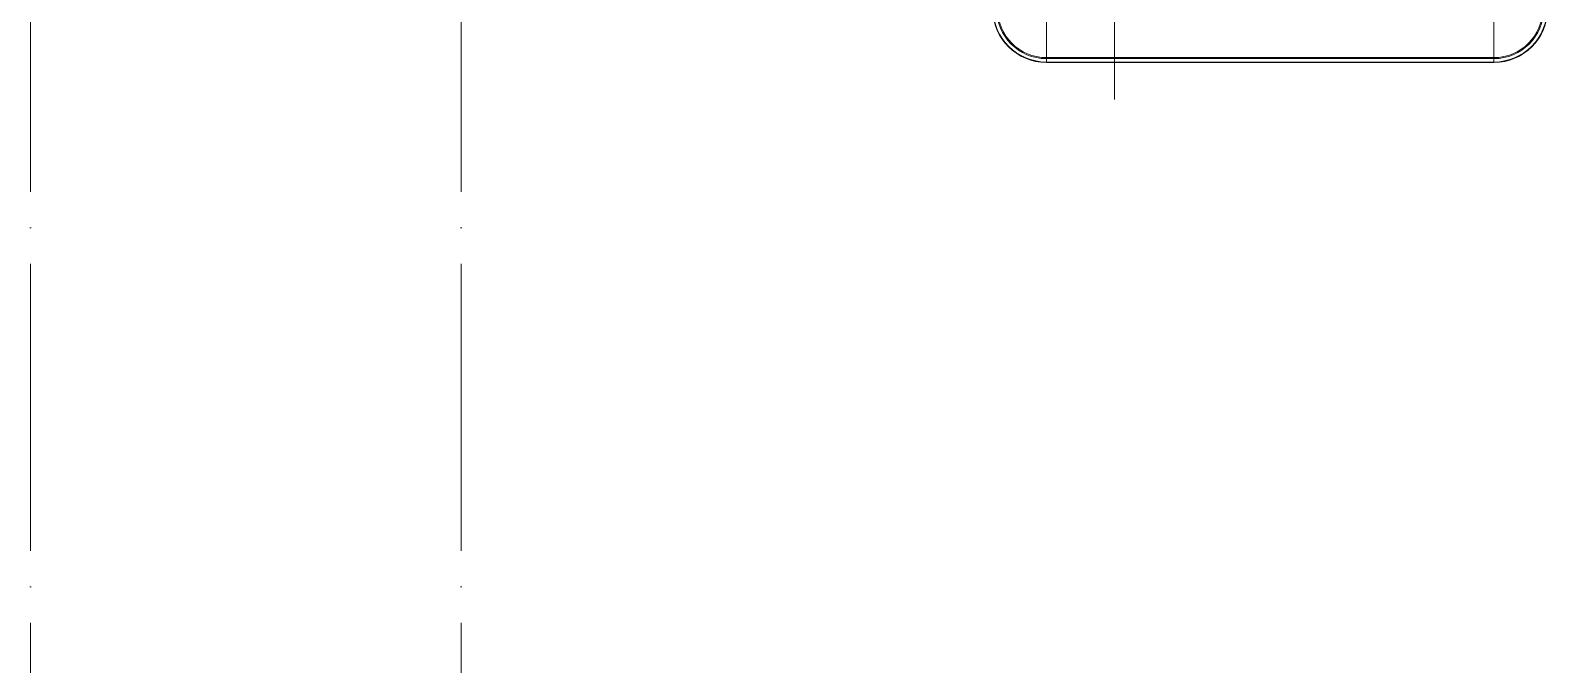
# Model space of a CAD drawing. Header units: millimetres. Extents: x -259793 to 503324, y -44556 to 93494.
# Drawn here: x 286946 to 308077, y 4004 to 12836 of the extents above; entities that cross this region are included whole.
import ezdxf

# ---------------------------------------------------------------- set-up
doc = ezdxf.new("R2010")
doc.units = ezdxf.units.MM
doc.linetypes.add('ADSK_Линия сетки', pattern=[25, 20, -2.5, 0, -2.5])
doc.layers.add('Ограждение', color=252, linetype='Continuous', lineweight=9)
doc.layers.add('Оси', color=252, linetype='Continuous', lineweight=9)

# ---------------------------------------------------------------- blocks, each defined once
blk = doc.blocks.new('3 этаж')
at = {"layer": 'Ограждение', "color": 251, "true_color": 0x636466}
for p, q in [((301096, 13004), (301096, 12456)), ((307328, 13004), (307328, 12456)), ((301096, 12456), (307328, 12456)), ((301096, 12456), (301096, 12442)), ((301096, 12442), (307328, 12442)), ((301096, 12442), (301096, 12394)), ((301096, 12394), (307328, 12394)), ((301096, 12394), (301096, 12388)), ((301096, 12388), (307328, 12388)), ((307328, 12456), (307328, 12442)), ((307328, 12442), (307328, 12394)), ((307328, 12394), (307328, 12388))]:
    blk.add_line(p, q, dxfattribs=at)
for centre, radius, start, end in [((301096, 13137), 749, 180, 270), ((301096, 13137), 742, 180, 270), ((301096, 13137), 695, 180, 270), ((301096, 13137), 681, 180, 270), ((307328, 13137), 681, 270, 0), ((307328, 13137), 695, 270, 0), ((307328, 13137), 742, 270, 0), ((307328, 13137), 749, 270, 0)]:
    blk.add_arc(centre, radius, start, end, dxfattribs=at)
at = {"layer": 'Оси', "color": 251, "linetype": 'ADSK_Линия сетки', "ltscale": 200, "true_color": 0x636466}
for p, q in [((286946, 34587), (286946, -30120)), ((292946, 34587), (292946, -31390)), ((302046, 34587), (302046, 11871))]:
    blk.add_line(p, q, dxfattribs=at)

msp = doc.modelspace()

# ---------------------------------------------------------------- block references
msp.add_blockref('3 этаж', (0, 0))

doc.saveas('drawing.dxf')
